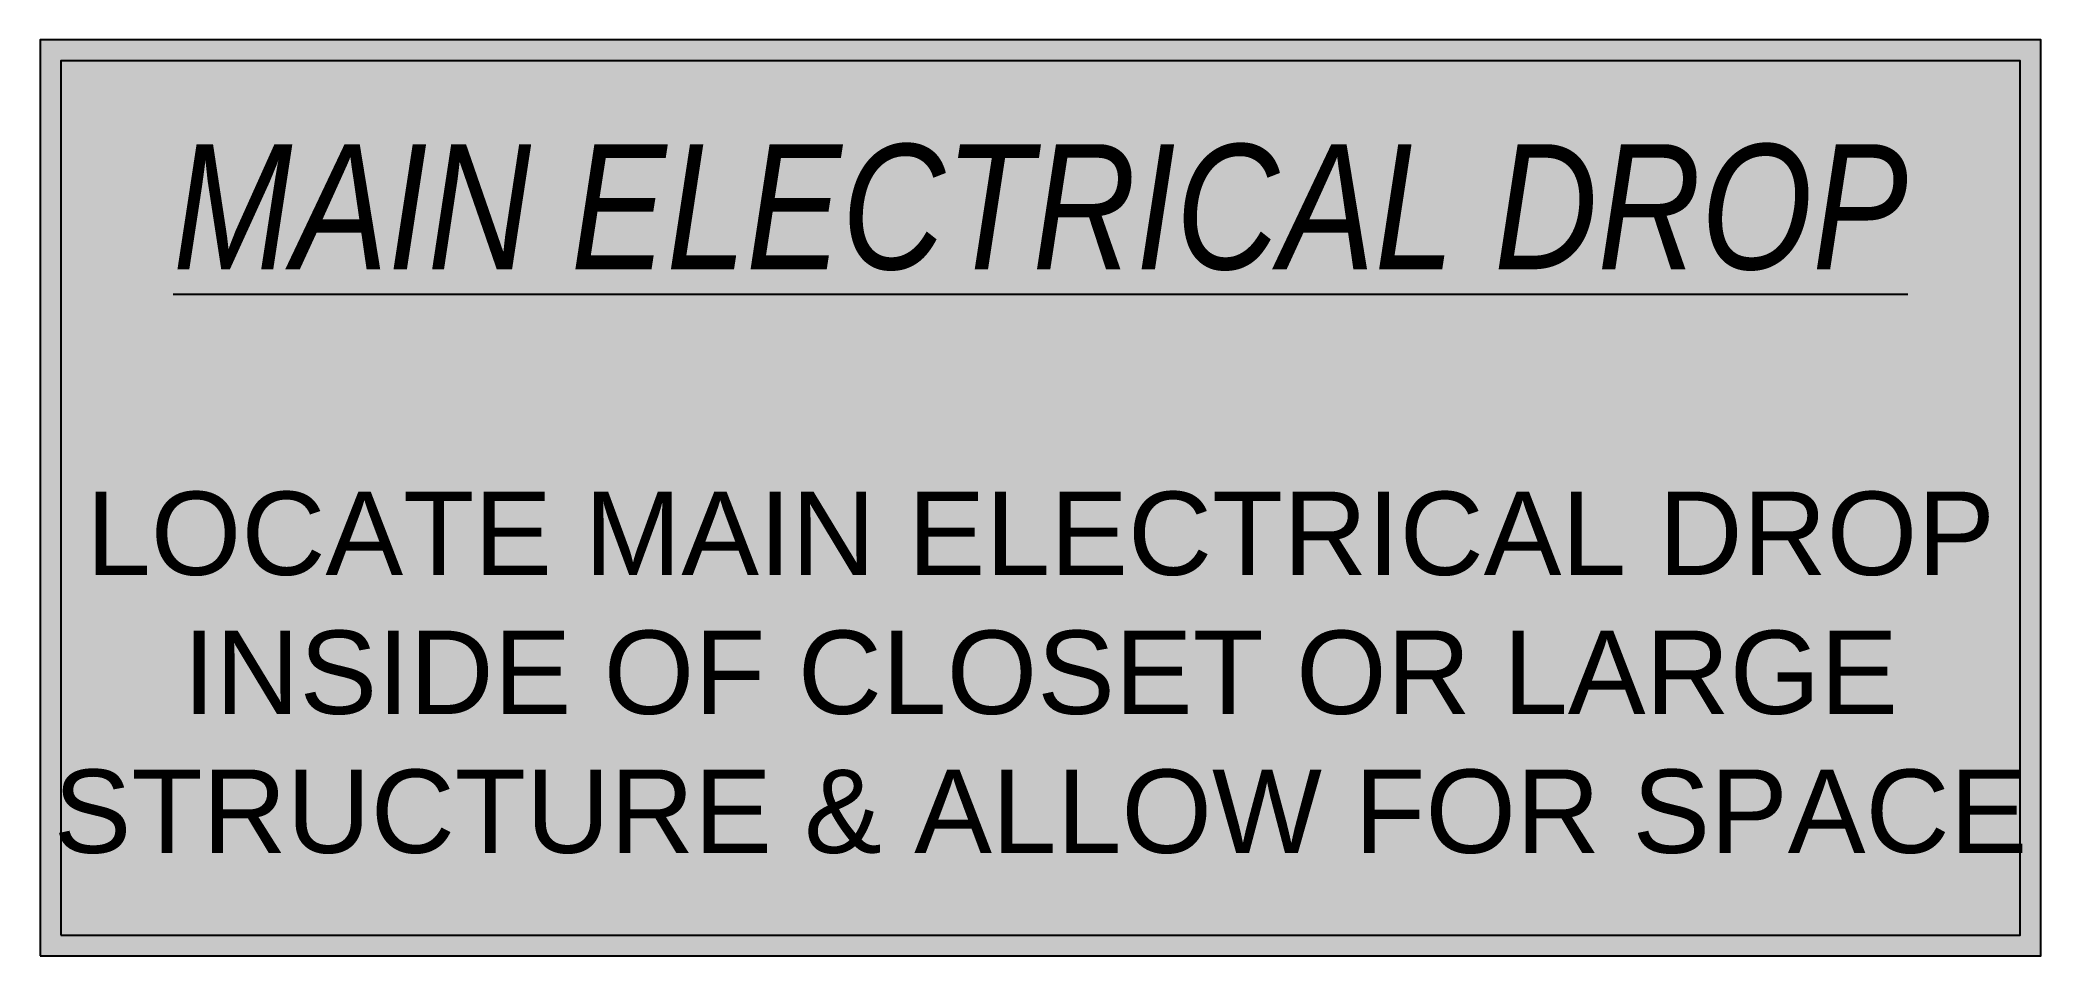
# Model space of a CAD drawing. Header units: inches. Extents: x 20.62 to 23.02, y 6.32 to 7.42.
import ezdxf

# ---------------------------------------------------------------- set-up
doc = ezdxf.new("R2010")
doc.units = ezdxf.units.IN
doc.header["$MEASUREMENT"] = 0
doc.layers.add('MD_Notes (no plot)', color=7, linetype='Continuous', plot=False)
doc.styles.add('ANNO', font='swissli.ttf')

msp = doc.modelspace()

# ---------------------------------------------------------------- hatches: boundary and pattern name
at = {"true_color": 0x4c0000, "transparency": 33554687}
h = msp.add_hatch(color=18, dxfattribs=at)
h.dxf.hatch_style = 1
h.paths.add_polyline_path([(20.625, 6.3208), (23.025, 6.3208), (23.025, 7.4196), (20.625, 7.4196)])

# ---------------------------------------------------------------- linework, layer by layer
at = {"layer": 'MD_Notes (no plot)', "color": 2}
for points in [[(20.625, 6.3208), (23.025, 6.3208), (23.025, 7.4196), (20.625, 7.4196)], [(20.65, 6.3458), (23, 6.3458), (23, 7.3946), (20.65, 7.3946)]]:
    msp.add_lwpolyline(points, close=True, dxfattribs=at)

# ---------------------------------------------------------------- texts
at = {"layer": 'MD_Notes (no plot)', "color": 2, "insert": (21.825, 7.2946), "char_height": 0.1, "width": 2.4, "attachment_point": 2, "style": 'ANNO'}
msp.add_mtext('{\\fSwis721 BlkCn BT|b0|i1|c0|p34;\\H1.5x;\\LMAIN ELECTRICAL DROP\\P}\\PLOCATE MAIN ELECTRICAL DROP INSIDE OF CLOSET OR LARGE STRUCTURE & ALLOW FOR SPACE', dxfattribs=at)

doc.saveas('drawing.dxf')
